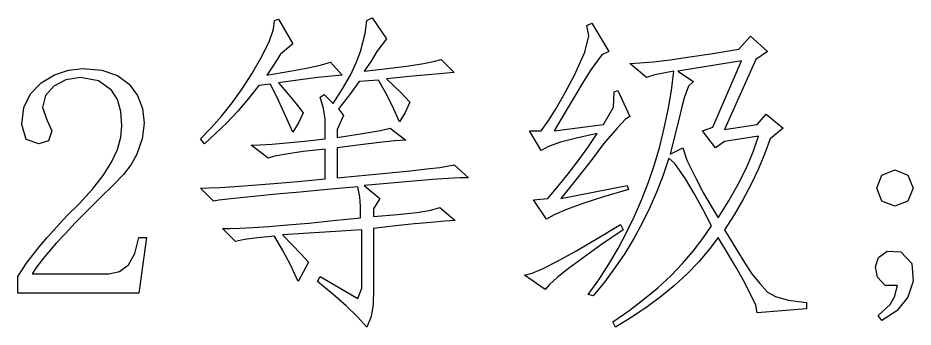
# Model space of a CAD drawing. Extents: x 0 to 420, y 0 to 297.
# Drawn here: x 159.28 to 171.36, y 67.52 to 71.7 of the extents above; entities that cross this region are included whole.
import ezdxf

# ---------------------------------------------------------------- set-up
doc = ezdxf.new("R2010")
doc.units = 0

msp = doc.modelspace()

# ---------------------------------------------------------------- linework, layer by layer
at = {"color": 7, "lineweight": 25}
for points in [[(164.428, 70.293), (164.335, 70.503), (164.241, 70.69), (164.147, 70.854), (163.884, 70.836), (163.753, 70.657), (163.604, 70.468), (163.674, 70.38), (163.586, 70.187), (163.586, 70.082), (163.931, 70.135), (164.171, 70.176), (164.305, 70.205), (164.516, 70.047), (164.366, 70.034), (164.161, 70.012), (163.901, 69.981), (163.586, 69.942), (163.586, 69.538), (163.966, 69.572), (164.295, 69.603), (164.572, 69.631), (164.798, 69.656), (164.972, 69.678), (165.094, 69.697), (165.165, 69.714), (165.358, 69.538), (165.246, 69.535), (165.085, 69.526), (164.875, 69.512), (164.617, 69.491), (164.31, 69.465), (163.954, 69.433), (164.165, 69.257), (164.077, 69.117), (164.077, 69.012), (164.403, 69.039), (164.661, 69.069), (164.85, 69.101), (164.972, 69.135), (165.182, 68.959), (165.037, 68.949), (164.854, 68.934), (164.633, 68.913), (164.374, 68.886), (164.077, 68.854), (164.077, 68.029), (164.075, 67.832), (164.046, 67.663), (163.989, 67.521), (163.862, 67.658), (163.709, 67.806), (163.529, 67.965), (163.323, 68.135), (163.358, 68.205), (163.867, 67.907), (163.919, 68.047), (163.919, 68.836), (162.849, 68.766), (162.982, 68.632), (163.099, 68.509), (163.2, 68.398), (163.13, 68.262), (163.06, 68.135), (162.962, 68.351), (162.857, 68.556), (162.744, 68.749), (162.514, 68.725), (162.338, 68.702), (162.218, 68.678), (162.042, 68.854), (162.14, 68.852), (162.277, 68.856), (162.452, 68.865), (162.665, 68.88), (162.917, 68.901), (163.207, 68.926), (163.535, 68.958), (163.902, 68.994), (163.902, 69.152), (163.893, 69.279), (163.867, 69.415), (163.452, 69.378), (163.087, 69.344), (162.77, 69.314), (162.503, 69.288), (162.284, 69.266), (162.113, 69.248), (161.992, 69.233), (161.919, 69.222), (161.744, 69.398), (161.856, 69.4), (162.01, 69.408), (162.208, 69.42), (162.448, 69.438), (162.732, 69.46), (163.059, 69.488), (163.428, 69.521), (163.428, 69.924), (163.13, 69.89), (162.902, 69.858), (162.744, 69.829), (162.656, 69.801), (162.428, 69.977), (162.547, 69.98), (162.706, 69.991), (162.906, 70.008), (163.147, 70.033), (163.428, 70.064), (163.428, 70.328), (163.402, 70.472), (163.358, 70.626), (163.411, 70.661), (163.533, 70.538), (163.662, 70.74), (163.766, 70.924), (163.846, 71.091), (163.902, 71.24), (163.968, 71.486), (163.989, 71.661), (164.06, 71.696), (164.253, 71.415), (164.121, 71.24), (164.049, 71.113), (163.954, 70.977), (164.265, 71.011), (164.524, 71.044), (164.731, 71.076), (164.886, 71.106), (164.989, 71.135), (165.165, 70.959), (165.016, 70.947), (164.814, 70.928), (164.56, 70.903), (164.253, 70.871), (164.446, 70.687), (164.568, 70.556), (164.507, 70.42)], [(162.797, 71.678), (162.989, 71.345), (162.823, 71.205), (162.737, 71.073), (162.639, 70.924), (162.949, 70.975), (163.196, 71.021), (163.379, 71.062), (163.498, 71.1), (163.656, 70.924), (163.517, 70.911), (163.327, 70.889), (163.087, 70.858), (162.797, 70.819), (162.927, 70.665), (163.038, 70.53), (163.13, 70.415), (163.068, 70.279), (162.989, 70.152), (162.894, 70.365), (162.795, 70.581), (162.691, 70.801), (162.533, 70.784), (162.392, 70.606), (162.247, 70.438), (162.1, 70.281), (161.949, 70.133), (161.797, 69.994), (161.744, 70.064), (161.889, 70.212), (162.032, 70.373), (162.17, 70.549), (162.305, 70.738), (162.437, 70.942), (162.578, 71.184), (162.676, 71.385), (162.731, 71.544), (162.744, 71.661)], [(167.183, 70.257), (167.315, 70.49), (167.324, 70.696), (167.376, 70.714), (167.534, 70.363), (167.479, 70.33), (167.363, 70.207), (167.183, 69.994), (167.029, 69.79), (166.881, 69.6), (166.739, 69.422), (166.604, 69.257), (167.499, 69.433), (167.517, 69.38), (167.18, 69.28), (166.902, 69.189), (166.681, 69.109), (166.517, 69.038), (166.411, 68.977), (166.236, 69.24), (166.429, 69.257), (166.568, 69.422), (166.704, 69.591), (166.837, 69.767), (166.968, 69.948), (167.095, 70.135), (166.818, 70.074), (166.6, 70.016), (166.441, 69.96), (166.341, 69.907), (166.183, 70.17), (166.341, 70.17), (166.435, 70.302), (166.541, 70.472), (166.659, 70.68), (166.788, 70.924), (166.928, 71.232), (166.983, 71.454), (166.955, 71.591), (167.025, 71.626), (167.253, 71.24), (167.157, 71.196), (167.008, 70.994), (166.911, 70.837), (166.797, 70.648), (166.666, 70.425), (166.517, 70.17)], [(168.06, 69.801), (167.985, 69.574), (167.901, 69.352), (167.807, 69.135), (167.703, 68.923), (167.59, 68.716), (167.468, 68.515), (167.336, 68.319), (167.194, 68.127), (167.043, 67.942), (166.973, 67.959), (167.117, 68.161), (167.251, 68.369), (167.377, 68.581), (167.493, 68.798), (167.601, 69.02), (167.699, 69.247), (167.788, 69.479), (167.868, 69.716), (167.939, 69.959), (168, 70.206), (168.053, 70.458), (168.096, 70.715), (168.131, 70.977), (167.872, 70.928), (167.762, 70.889), (167.534, 71.082), (167.672, 71.087), (167.854, 71.103), (168.078, 71.13), (168.345, 71.168), (168.655, 71.216), (169.008, 71.275), (169.166, 71.45), (169.394, 71.24), (169.236, 71.135), (168.815, 70.187), (169.253, 70.257), (169.376, 70.398), (169.604, 70.205), (169.429, 70.064), (169.353, 69.855), (169.267, 69.647), (169.17, 69.442), (169.062, 69.238), (168.944, 69.036), (168.815, 68.836), (168.973, 68.567), (169.095, 68.369), (169.183, 68.24), (169.288, 68.108), (169.394, 67.994), (169.499, 67.932), (169.674, 67.885), (169.92, 67.854), (169.92, 67.766), (169.253, 67.714), (169.234, 67.817), (169.139, 68.021), (169.064, 68.16), (168.97, 68.325), (168.858, 68.516), (168.727, 68.731), (168.602, 68.563), (168.463, 68.399), (168.31, 68.24), (168.144, 68.086), (167.964, 67.938), (167.77, 67.794), (167.562, 67.655), (167.341, 67.521), (167.306, 67.591), (167.523, 67.742), (167.725, 67.896), (167.913, 68.053), (168.087, 68.214), (168.246, 68.378), (168.392, 68.545), (168.523, 68.715), (168.639, 68.889), (168.522, 69.115), (168.405, 69.326), (168.288, 69.521), (168.144, 69.731)], [(160.685, 70.24), (160.669, 70.434), (160.623, 70.595), (160.545, 70.722), (160.369, 70.847), (160.124, 70.889), (159.928, 70.861), (159.764, 70.775), (159.652, 70.646), (159.615, 70.486), (159.676, 70.31), (159.738, 70.17), (159.694, 70.038), (159.562, 69.994), (159.395, 70.056), (159.334, 70.257), (159.363, 70.484), (159.451, 70.671), (159.597, 70.819), (159.777, 70.926), (159.964, 70.99), (160.159, 71.012), (160.415, 70.988), (160.623, 70.918), (160.781, 70.801), (160.893, 70.649), (160.961, 70.474), (160.983, 70.275), (160.959, 70.064), (160.887, 69.854), (160.81, 69.716), (160.707, 69.581), (160.58, 69.45), (160.386, 69.261), (160.211, 69.087), (160.054, 68.927), (159.917, 68.782), (159.799, 68.652), (159.642, 68.47), (159.534, 68.332), (159.474, 68.24), (160.509, 68.24), (160.654, 68.271), (160.773, 68.363), (160.86, 68.516), (160.913, 68.731), (161.018, 68.731), (160.913, 67.977), (159.281, 67.977), (159.281, 68.205), (159.398, 68.385), (159.571, 68.608), (159.68, 68.737), (159.806, 68.876), (159.948, 69.026), (160.106, 69.187), (160.287, 69.382), (160.433, 69.569), (160.545, 69.749), (160.623, 69.92), (160.669, 70.084)], [(168.253, 69.942), (168.306, 69.775), (168.429, 69.521), (168.532, 69.33), (168.632, 69.154), (168.727, 68.994), (168.872, 69.224), (168.999, 69.449), (169.108, 69.67), (169.199, 69.887), (169.271, 70.1), (168.815, 70.029), (168.692, 69.942), (168.517, 70.17), (168.657, 70.222), (169.043, 71.117), (168.183, 70.977), (168.394, 70.836), (168.328, 70.773), (168.271, 70.617), (168.239, 70.494), (168.196, 70.325), (168.143, 70.112), (168.078, 69.854)], [(171.357, 69.398), (171.287, 69.222), (171.112, 69.152), (170.936, 69.222), (170.866, 69.398), (170.936, 69.573), (171.112, 69.643), (171.287, 69.573)], [(167.446, 68.836), (167.154, 68.634), (166.908, 68.458), (166.709, 68.31), (166.557, 68.189), (166.452, 68.096), (166.394, 68.029), (166.113, 68.222), (166.217, 68.251), (166.366, 68.314), (166.56, 68.411), (166.799, 68.542), (167.083, 68.707), (167.411, 68.907)], [(171.147, 68.082), (170.98, 68.082), (170.875, 68.196), (170.848, 68.336), (170.892, 68.459), (171.006, 68.547), (171.191, 68.538), (171.34, 68.38), (171.357, 68.143), (171.287, 67.924), (171.138, 67.74), (170.936, 67.608), (170.884, 67.678), (171.05, 67.828), (171.105, 67.931)]]:
    msp.add_lwpolyline(points, close=True, dxfattribs=at)

doc.saveas('drawing.dxf')
